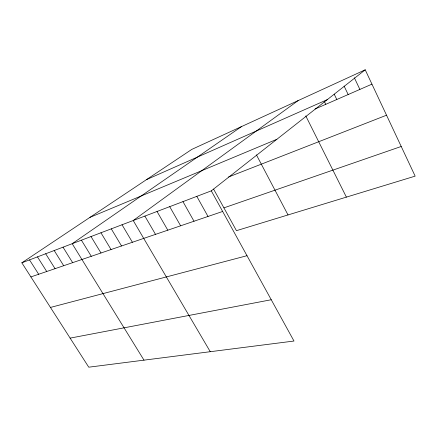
<?xml version="1.0" encoding="UTF-8"?>
<svg xmlns="http://www.w3.org/2000/svg" width="437" height="437" viewBox="0 0 437 437"><rect width="100%" height="100%" fill="white"/><g stroke="black" fill="none" stroke-linecap="round" stroke-linejoin="round"><path stroke-width="0.66" d="M211.3 190.86L293.986 341.035L88.76 367.189L21.85 262.812L211.3 190.86L365.217 69.811L415.15 176.133L236.444 230.676L213.595 189.084M298.132 100.597L133.219 220.516L210.263 351.709M241.535 126.572L72.192 243.693L143.992 360.154M21.85 262.812L191.794 149.399L365.217 69.811M146.526 179.612L327.313 99.62M315.039 109.021L371.947 84.15M89.918 217.386L276.883 139.283M228.546 176.98L386.537 115.21M223.913 207.865L401.221 146.471M30.89 276.916L222.646 211.459M50.457 307.44L247.009 255.705M70.128 338.123L271.251 299.738M29.519 259.9L38.675 274.261M37.462 256.885L46.726 271.514M45.683 253.76L55.062 268.668M54.199 250.527L63.698 265.718M63.032 247.173L72.651 262.664M81.424 240.186L91.284 256.3M91 236.548L100.985 252.99M100.947 232.774L111.058 249.549M111.282 228.846L121.524 245.976M122.032 224.765L132.4 242.262M144.876 216.086L155.517 234.374M157.03 211.47L167.808 230.179M169.714 206.657L180.628 225.803M182.961 201.626L194.012 221.231M196.808 196.366L208.007 216.457M256.415 154.851L288.016 214.933M305.796 115.936L346.383 197.12M324.565 101.897L325.762 104.334M334.212 94.179L336.801 99.51M344.116 86.111L348.169 94.539M354.347 77.781L359.88 89.421"/></g></svg>
